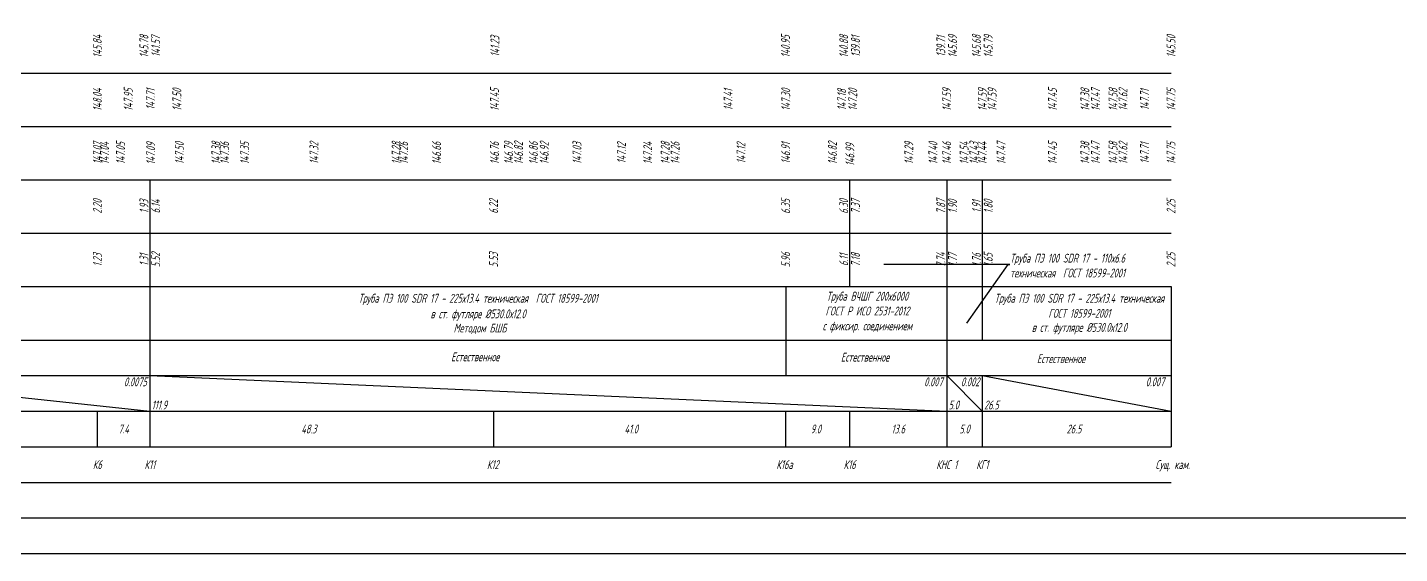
# Model space of a CAD drawing. Header units: metres. Extents: x -34 to 1749, y -3376 to -2956.
# Drawn here: x 1152.9 to 1538.3, y -3376.5 to -3228.6 of the extents above; entities that cross this region are included whole.
import ezdxf
from ezdxf import colors
from ezdxf.entities.mleader import LeaderData, LeaderLine
from ezdxf.enums import TextEntityAlignment as Align
from ezdxf.math import Vec2, Vec3

# ---------------------------------------------------------------- set-up
doc = ezdxf.new("R2010")
doc.units = ezdxf.units.M
doc.header["$LTSCALE"] = 0.2
doc.layers.add('МГТ_ИГ_Геология', color=252, linetype='Continuous')
doc.layers.add('Таблица', color=7, linetype='Continuous')
doc.layers.add('МГТ_НВК_рабочий', color=171, linetype='Continuous', lineweight=30)
doc.styles.add('SPDS', font='SPDS', dxfattribs={"width": 0.7, "oblique": 15, "height": 2.5})
doc.styles.get("Standard").update_dxf_attribs({"font": 'SPDS.shx', "width": 0.7, "oblique": 15, "height": 3})

# ---------------------------------------------------------------- blocks, each defined once
blk = doc.blocks.new('_None')

msp = doc.modelspace()

# ---------------------------------------------------------------- linework, layer by layer
at = {"layer": 'МГТ_НВК_рабочий', "color": 0, "lineweight": -2}
msp.add_lwpolyline([(-34.345, -3376.467), (1748.655, -3376.467), (1748.655, -2956.467), (-34.345, -2956.467)], close=True, dxfattribs=at)
at = {"layer": 'МГТ_НВК_рабочий', "color": 0}
msp.add_lwpolyline([(1743.655, -2961.467), (-14.345, -2961.467), (-14.345, -3366.467), (1743.655, -3366.467)], close=True, dxfattribs=at)
at = {"layer": 'Таблица'}
for p, q in [((857.507, -3241.467), (1474.12, -3241.467)), ((857.507, -3256.467), (1474.12, -3256.467)), ((857.507, -3271.467), (1474.12, -3271.467)), ((1187.319, -3271.467), (1187.319, -3286.467)), ((1383.85, -3271.467), (1383.85, -3286.467)), ((1411.121, -3271.467), (1411.121, -3286.467)), ((1421.12, -3271.467), (1421.12, -3286.467)), ((857.507, -3286.467), (1474.12, -3286.467)), ((1187.319, -3286.467), (1187.319, -3301.467)), ((1383.85, -3286.467), (1383.85, -3301.467)), ((1411.121, -3286.467), (1411.121, -3301.467)), ((1421.12, -3286.467), (1421.12, -3301.467)), ((857.507, -3301.467), (1474.12, -3301.467)), ((1187.319, -3301.467), (1187.319, -3316.467)), ((1365.919, -3301.467), (1365.919, -3316.467)), ((1411.121, -3301.467), (1411.121, -3316.467)), ((1421.12, -3301.467), (1421.12, -3316.467)), ((1474.12, -3301.467), (1474.12, -3316.467)), ((857.507, -3316.467), (1474.12, -3316.467)), ((1187.319, -3316.467), (1187.319, -3326.467)), ((1365.919, -3316.467), (1365.919, -3326.467)), ((1474.12, -3316.467), (1474.12, -3326.467)), ((857.507, -3326.467), (1474.12, -3326.467)), ((1094.518, -3326.467), (1187.319, -3336.467)), ((1187.319, -3326.467), (1187.319, -3336.467)), ((1187.319, -3326.467), (1411.121, -3336.467)), ((1411.121, -3326.467), (1411.121, -3336.467)), ((1411.121, -3326.467), (1421.12, -3336.467)), ((1421.12, -3326.467), (1421.12, -3336.467)), ((1421.12, -3326.467), (1474.12, -3336.467)), ((1474.12, -3326.467), (1474.12, -3336.467)), ((857.507, -3336.467), (1474.12, -3336.467)), ((1172.575, -3336.467), (1172.575, -3346.467)), ((1187.319, -3336.467), (1187.319, -3346.467)), ((1383.85, -3336.467), (1383.85, -3346.467)), ((1411.121, -3336.467), (1411.121, -3346.467)), ((1421.12, -3336.467), (1421.12, -3346.467)), ((1474.12, -3336.467), (1474.12, -3346.467)), ((857.507, -3346.467), (1474.12, -3346.467)), ((857.507, -3356.467), (1474.12, -3356.467))]:
    msp.add_line(p, q, dxfattribs=at)
at = {"layer": 'Таблица', "flags": 128}
for points in [[(1411.121, -3316.467), (1411.121, -3326.467)], [(1283.919, -3346.467), (1283.919, -3336.467)], [(1365.919, -3346.467), (1365.919, -3336.467)]]:
    msp.add_lwpolyline(points, dxfattribs=at)

# ---------------------------------------------------------------- texts
at = {"layer": 'Таблица', "oblique": 15, "width": 0.7}
for s, p in [('145.84', (1172.575, -3233.967)), ('145.50', (1474.12, -3233.967)), ('148.04', (1172.575, -3248.967)), ('147.95', (1181.266, -3248.967)), ('147.71', (1187.487, -3248.844)), ('147.50', (1194.917, -3248.967)), ('147.45', (1284.118, -3248.967)), ('147.41', (1349.725, -3248.967)), ('147.30', (1365.923, -3248.967)), ('147.18', (1381.638, -3248.967)), ('147.20', (1384.736, -3248.967)), ('147.59', (1411.121, -3248.967)), ('147.59', (1411.121, -3248.967)), ('147.59', (1421.12, -3248.967)), ('147.59', (1421.12, -3248.967)), ('147.59', (1423.891, -3248.967)), ('147.45', (1440.828, -3248.967)), ('147.38', (1449.946, -3248.967)), ('147.47', (1452.908, -3248.967)), ('147.58', (1457.844, -3248.967)), ('147.62', (1460.631, -3248.967)), ('147.71', (1466.692, -3248.967)), ('147.75', (1474.12, -3248.967)), ('147.07', (1172.575, -3263.967)), ('147.04', (1174.596, -3263.967)), ('147.05', (1179.102, -3263.967)), ('147.09', (1187.548, -3264.083)), ('147.50', (1195.604, -3263.967)), ('147.38', (1205.887, -3263.967)), ('147.36', (1208.338, -3263.967)), ('147.35', (1213.953, -3263.967)), ('147.32', (1233.422, -3263.967)), ('147.28', (1256.493, -3263.967)), ('147.26', (1258.608, -3263.967)), ('146.66', (1267.859, -3263.967)), ('146.76', (1284.132, -3263.967)), ('146.79', (1288.081, -3263.967)), ('146.82', (1290.868, -3263.967)), ('146.86', (1295.056, -3263.967)), ('146.92', (1298.089, -3263.967)), ('147.03', (1307.284, -3263.967)), ('147.12', (1319.763, -3263.967)), ('147.24', (1327.131, -3263.967)), ('147.28', (1332.064, -3263.967)), ('147.26', (1334.854, -3263.967)), ('147.12', (1353.343, -3263.967)), ('146.91', (1365.873, -3263.967)), ('146.82', (1379.031, -3263.967)), ('146.99', (1383.935, -3264.418)), ('147.29', (1400.478, -3263.967)), ('147.40', (1407.258, -3263.967)), ('147.46', (1411.121, -3263.967)), ('147.46', (1411.121, -3263.967)), ('147.54', (1416.021, -3263.967)), ('147.43', (1418.769, -3263.967)), ('147.44', (1421.12, -3263.967)), ('147.44', (1421.12, -3263.967)), ('147.47', (1426.402, -3263.967)), ('147.45', (1440.828, -3263.967)), ('147.38', (1449.946, -3263.967)), ('147.47', (1452.908, -3263.967)), ('147.58', (1457.844, -3263.967)), ('147.62', (1460.631, -3263.967)), ('147.71', (1466.692, -3263.967)), ('147.75', (1474.12, -3263.967)), ('2.20', (1172.575, -3278.967)), ('2.25', (1474.12, -3278.967)), ('1.23', (1172.575, -3293.967)), ('2.25', (1474.12, -3293.967))]:
    msp.add_text(s, height=2.5, rotation=90, dxfattribs=at).set_placement(p, align=Align.MIDDLE_CENTER)
for s, p in [('145.78', (1186.919, -3233.967)), ('140.95', (1367.087, -3233.967)), ('140.88', (1383.45, -3233.967)), ('139.71', (1410.721, -3233.967)), ('145.68', (1420.72, -3233.967)), ('1.93', (1186.919, -3278.967)), ('6.30', (1383.45, -3278.967)), ('7.87', (1410.721, -3278.967)), ('1.91', (1420.72, -3278.967)), ('1.31', (1186.919, -3293.967)), ('6.11', (1383.45, -3293.967)), ('7.74', (1410.721, -3293.967)), ('1.76', (1420.72, -3293.967))]:
    msp.add_text(s, height=2.5, rotation=90, dxfattribs=at).set_placement(p, align=Align.CENTER)
for s, p in [('141.57', (1187.719, -3233.967)), ('141.23', (1282.981, -3233.967)), ('139.81', (1384.25, -3233.967)), ('145.69', (1411.521, -3233.967)), ('145.79', (1421.52, -3233.967)), ('6.14', (1187.719, -3278.967)), ('6.22', (1282.598, -3278.967)), ('6.35', (1364.642, -3278.967)), ('7.37', (1384.25, -3278.967)), ('1.90', (1411.521, -3278.967)), ('1.80', (1421.52, -3278.967)), ('5.52', (1187.719, -3293.967)), ('5.53', (1282.598, -3293.967)), ('5.96', (1364.642, -3293.967)), ('7.18', (1384.25, -3293.967)), ('1.77', (1411.521, -3293.967)), ('1.65', (1421.52, -3293.967))]:
    msp.add_text(s, height=2.5, rotation=90, dxfattribs=at).set_placement(p, align=Align.TOP_CENTER)
for s, p in [('Труба ПЭ 100 SDR 17 - 225х13.4 техническая  ГОСТ 18599-2001 ', (1280.048, -3305.99)), ('Труба ПЭ 100 SDR 17 - 225х13.4 техническая ', (1448.915, -3305.99)), ('ГОСТ 18599-2001 ', (1448.915, -3310.217))]:
    msp.add_text(s, height=2.5, dxfattribs=at).set_placement(p, align=Align.CENTER)
for s, p in [('в ст. футляре %%C530.0х12.0 ', (1280.048, -3309.115)), ('Методом БШБ', (1280.048, -3313.105)), ('в ст. футляре %%C530.0х12.0 ', (1448.915, -3312.926)), ('Естественное', (1278.697, -3321.208)), ('Естественное', (1388.179, -3321.285)), ('Естественное', (1443.241, -3321.704)), ('7.4', (1179.947, -3341.467)), ('48.3', (1231.968, -3341.467)), ('41.0', (1322.521, -3341.467)), ('9.0', (1374.358, -3341.467)), ('13.6', (1397.485, -3341.467)), ('5.0', (1416.121, -3341.467)), ('26.5', (1446.861, -3341.467)), ('К6', (1172.575, -3351.467)), ('К11', (1187.319, -3351.467)), ('К12', (1283.644, -3351.467)), ('К16а', (1365.573, -3351.467)), ('К16', (1383.85, -3351.467)), ('КНС 1', (1411.121, -3351.467)), ('КГ1', (1421.12, -3351.467)), ('Сущ. кам.', (1474.574, -3351.467))]:
    msp.add_text(s, height=2.5, dxfattribs=at).set_placement(p, align=Align.MIDDLE_CENTER)
for s, p in [('0.0075', (1186.484, -3326.967)), ('0.007', (1409.977, -3326.967)), ('0.002', (1420.286, -3326.967)), ('0.007', (1472.213, -3326.967))]:
    msp.add_text(s, height=2.5, dxfattribs=at).set_placement(p, align=Align.TOP_RIGHT)
for s, p in [('111.9', (1187.819, -3335.967)), ('5.0', (1411.621, -3335.967)), ('26.5', (1421.62, -3335.967))]:
    msp.add_text(s, height=2.5, dxfattribs=at).set_placement(p)
at = {"layer": 'Таблица', "insert": (1343.266, -3302.911), "char_height": 2.5, "attachment_point": 1}
msp.add_mtext_dynamic_manual_height_columns('\\pxqc;{\\C0;Труба ВЧШГ 200х6000 \\PГОСТ Р ИСО 2531-2012  \\Pс фиксир. соединением}', width=91.12881, gutter_width=15, heights=[0], dxfattribs=at)

# ---------------------------------------------------------------- leaders
at = {"layer": 'МГТ_ИГ_Геология', "color": 7, "lineweight": 25}
ml = msp.add_multileader_mtext('Standard', dxfattribs=at)
ml.set_content('Труба ПЭ 100 SDR 17 - 110х6.6\\Pтехническая  ГОСТ 18599-2001', color=7, style='SPDS')
ml.set_leader_properties()
ml.set_arrow_properties(name='NONE')
ml.build(insert=Vec2(0, 0))
ml.multileader.update_dxf_attribs({"text_left_attachment_type": 6, "text_right_attachment_type": 6, "dogleg_length": 0.5, "arrow_head_size": 1})
ctx = ml.context
ctx.base_point, ctx.char_height, ctx.arrow_head_size, ctx.landing_gap_size, ctx.plane_origin = Vec3(1428.889, -3295.226), 2.5, 1, 0, Vec3(-478.089, -2568.698)
ctx.left_attachment, ctx.right_attachment = 6, 6
notes = []
notes.append((ctx, [(1, (1, 1, 0), (1428.389, -3295.226), (1, 0), 0.5, [(0, [(1416.816, -3311.749)], 0, [])])]))
ctx.mtext.insert, ctx.mtext.width, ctx.mtext.defined_height, ctx.mtext.line_spacing_style, ctx.mtext.flow_direction = Vec3(1428.889, -3292.226), 40.58384, 8.356, 2, 5
for ctx, leaders in notes:
    for number, flags, end, landing, length, lines in leaders:
        leader = LeaderData()
        leader.index, (leader.has_last_leader_line, leader.has_dogleg_vector, leader.attachment_direction) = number, flags
        leader.last_leader_point, leader.dogleg_vector, leader.dogleg_length = Vec3(end), Vec3(landing), length
        for number, points, colour, breaks in lines:
            line = LeaderLine()
            line.index, line.vertices, line.color, line.breaks = number, Vec3.list(points), colors.encode_raw_color(colour), breaks
            leader.lines.append(line)
        ctx.leaders.append(leader)

doc.saveas('drawing.dxf')
